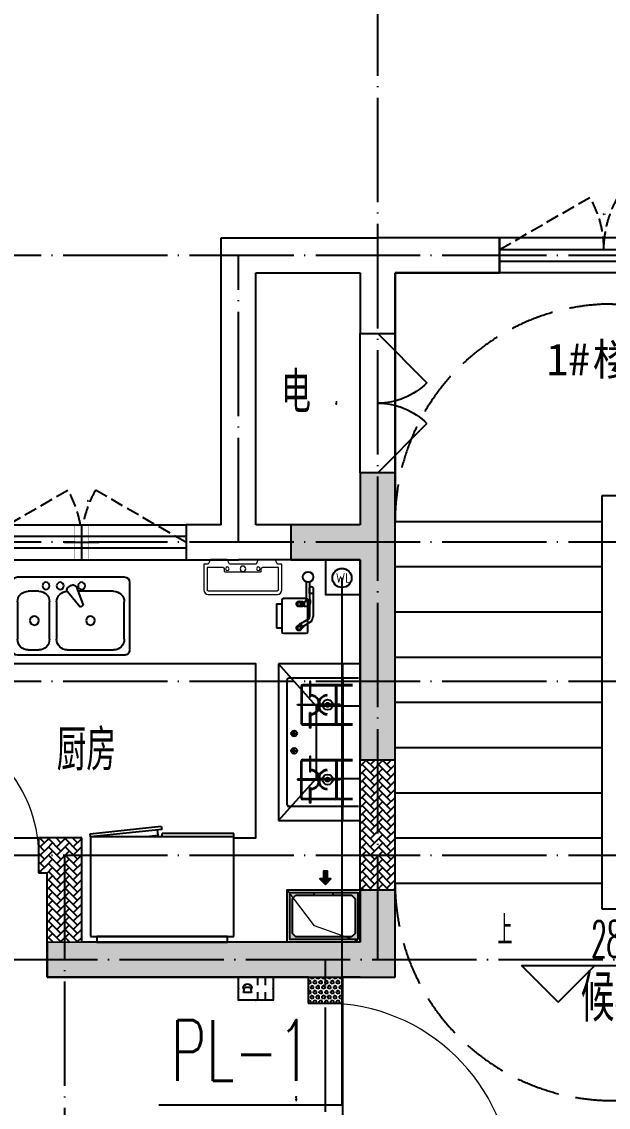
# Model space of a CAD drawing. Extents: x 27938 to 1507990, y 110129 to 923079.
# Drawn here: x 836971 to 840342, y 371475 to 377717 of the extents above; entities that cross this region are included whole.
import ezdxf
from ezdxf.enums import TextEntityAlignment as Align

# ---------------------------------------------------------------- set-up
doc = ezdxf.new("R2010")
doc.units = 0
doc.header["$LTSCALE"] = 1000
doc.header["$MEASUREMENT"] = 0
doc.linetypes.add('DASH', pattern=[0.35, 0.25, -0.1])
doc.linetypes.add('DOTE', pattern=[2.4200000000000004, 2, -0.2, 0.02, -0.2])
for name, color, linetype in [('AH-FURNITURE', 1, 'Continuous'), ('COLUMN', 9, 'Continuous'), ('DIM_ELEV', 3, 'Continuous'), ('DIM_SYMB', 3, 'Continuous'), ('DIM_餐饮排水', 31, 'Continuous'), ('DOTE', 1, 'Continuous'), ('EQUIP-安防', 3, 'Continuous'), ('IP-bath&kitchen-JOHNSON', 4, 'Continuous'), ('LVTRY', 6, 'Continuous'), ('PUB_HATCH', 8, 'Continuous'), ('PUB_TEXT', 4, 'Continuous'), ('STAIR', 2, 'Continuous'), ('VPIPE-中水', 122, 'Continuous'), ('VPIPE-餐饮排水', 41, 'P'), ('WALL', 9, 'Continuous'), ('WINDOW', 4, 'Continuous'), ('WINDOW_TEXT', 7, 'Continuous'), ('保温', 6, 'Continuous'), ('建筑-排气道', 9, 'Continuous'), ('机电标识类', 1, 'Continuous')]:
    doc.layers.add(name, color=color, linetype=linetype)
for name, color, linetype, lineweight in [('平面-空调室内机', 176, 'Continuous', 9), ('平面-空调预留孔', 173, 'Continuous', 15), ('空调', 76, 'Continuous', 13), ('立面-洞口示意', 152, 'Continuous', 13)]:
    doc.layers.add(name, color=color, linetype=linetype, lineweight=lineweight)
doc.styles.add('_TCH_DIM', font='SIMPLEX.shx', dxfattribs={"width": 0.7, "bigfont": 'GBCBIG.shx'})
doc.styles.add('_TCH_WINDOW', font='SIMPLEX.shx', dxfattribs={"width": 0.7, "height": 3.5, "bigfont": 'GBCBIG.shx'})
doc.styles.add('_TEL_DIM', font='SIMPLEX', dxfattribs={"width": 0.8, "height": 3.5, "bigfont": 'HZTXT'})
doc.styles.add('_TWT_SERIAL', font='SIMPLEX', dxfattribs={"width": 0.8, "height": 3.5, "bigfont": 'HZTXT'})
doc.styles.add('DIM_FONT', font='SIMPLEX.shx', dxfattribs={"width": 0.56})
doc.styles.get("Standard").update_dxf_attribs({"font": 'gbenor.shx', "bigfont": 'gbcbig.shx'})
doc.styles.add('黑体', font='simhei.ttf')
doc.linetypes.add('P', pattern='A,3,-0.2,["P",Standard,S=0.25,R=0,X=-0.1,Y=-0.115],-0.2', length=3.4)
pattern_1 = [(45, (0, 0), (0, 47.41575231924514), [100.584, -33.528]), (135, (23.70786, 23.70786), (3.05311331771918e-15, 47.41575231924513), [100.584, -33.528])]

# ---------------------------------------------------------------- blocks, each defined once
blk = doc.blocks.new('GDGDGDSDA')
at = {"layer": 'DOTE', "color": 0, "linetype": 'DOTE', "ltscale": 0.3}
for p, q in [((430434.8193116409, 370058.6020862635), (430434.8193116408, 376108.3318260653)), ((471334.8193115436, 374108.3318260653), (417334.819312298, 374108.3318260653)), ((429634.8193116409, 372458.3318262678), (429634.8193116408, 374108.3318260652)), ((471334.8193115436, 372458.3318262678), (417334.819312298, 372458.3318262678)), ((471334.8193115436, 371658.3318203397), (417334.819312298, 371658.3318203398)), ((471334.8193115436, 370658.3318268224), (417334.819312298, 370658.3318268225)), ((428635.0362220362, 370658.3318268224), (428634.7978358797, 359558.331827242)), ((417334.819312298, 370058.602097323), (471334.8193115436, 370058.6020517343)), ((430134.8185689393, 368458.3318260834), (430134.8185686748, 370058.3318260844))]:
    blk.add_line(p, q, dxfattribs=at)
blk = doc.blocks.new('rtyg7uyhg')
at = {"layer": 'LVTRY', "color": 0}
for p, q in [((193590.3031336021, 45458.1133254503), (193590.3030643982, 45069.47696181395)), ((194234.6213208837, 45488.79502889935), (193620.9849572473, 45488.79513816872)), ((194265.3030643982, 45069.47684161765), (194265.3031336021, 45458.113205254)), ((193682.3485790417, 45406.97694542356), (193887.8216881326, 45406.97690883528)), ((193896.3984467548, 45429.87059594441), (193857.5823896687, 45326.26016876537)), ((193875.2965560293, 45316.03289288385), (193945.6178257855, 45401.45376218002)), ((193925.7802168131, 45440.40881343969), (193940.0533153456, 45432.16822680717)), ((194111.8940335871, 45406.97686893496), (194173.2576699507, 45406.97685800815)), ((193620.9848935069, 45130.84059271414), (193620.9849317512, 45345.61331998683)), ((193857.5823896687, 45326.26016876537), (193875.2965560293, 45316.03289288385)), ((194009.6212953876, 45345.61325078298), (194009.6212571432, 45130.84052351015)), ((194050.5303480524, 45130.84051622554), (194050.5303862967, 45345.61324349836)), ((194234.6212953876, 45345.61321071758), (194234.6212571432, 45130.84048344476)), ((193948.2576098526, 45069.47689807355), (193682.3485189436, 45069.47694542356)), ((194173.2576098526, 45069.47685800816), (194111.893973489, 45069.47686893508)), ((193620.9848771165, 45038.79513816872), (194234.621240753, 45038.79502889935))]:
    blk.add_line(p, q, dxfattribs=at)
for centre, radius in [((193866.4394935961, 45437.65873082454), 20.45454545454545), ((193989.1667663234, 45437.6587089707), 20.45454545454545), ((194070.9849481416, 45437.65869440146), 20.45454545454545), ((193815.3030944472, 45238.22692174855), 25.56818181818182), ((194137.4621853563, 45238.2268643822), 25.56818181818182)]:
    blk.add_circle(centre, radius, dxfattribs=at)
for centre, radius, start, end in [((193620.9849517839, 45458.11331998683), 30.68181818181818, 89.99998979807194, 179.9999897972382), ((193915.5529409315, 45422.69466753349), 20.45454545454545, 59.99998980057491, 159.4623117970261), ((194234.6213154203, 45458.11321071746), 30.68181818181818, 359.9999897972382, 89.99998979807194), ((193682.3485681149, 45345.61330905991), 61.36363636363636, 89.99998979807194, 179.9999897972382), ((193929.8260394641, 45414.45408090108), 20.45454545454545, 320.5376677968172, 59.99998980057491), ((193948.2576590239, 45345.6132617099), 61.36363636363636, 359.9999897972382, 89.99998979807194), ((194111.8940226603, 45345.61323257144), 61.36363636363636, 89.99998979807194, 179.9999897972382), ((194173.2576590239, 45345.6132216445), 61.36363636363636, 359.9999897972382, 89.99998979807194), ((193682.3485298705, 45130.84058178721), 61.36363636363636, 179.9999897972382, 269.9999897980719), ((193948.2576207797, 45130.8405344372), 61.36363636363636, 269.9999897980719, 359.9999897972382), ((194111.893984416, 45130.84050529861), 61.36363636363636, 179.9999897972382, 269.9999897980719), ((194173.2576207797, 45130.84049437181), 61.36363636363636, 269.9999897980719, 359.9999897972382), ((193620.9848825799, 45069.47695635049), 30.68181818181818, 179.9999897972382, 269.9999897980719), ((194234.6212462163, 45069.47684708112), 30.68181818181818, 269.9999897980719, 359.9999897972382)]:
    blk.add_arc(centre, radius, start, end, dxfattribs=at)
at = {"layer": 'LVTRY', "color": 0, "style": 'DIM_FONT', "width": 0.8, "flags": 9}
for tag in ['XSIZE', 'YSIZE']:
    blk.add_attdef(tag, (193927.8031388824, 45487.7665121054), '', height=0.5, rotation=89.99998979807198, dxfattribs=at)
blk = doc.blocks.new('A$C60D053AF')
at = {"layer": 'AH-FURNITURE', "color": 0}
for p, q in [((232.5000007597264, -89.99999966996256), (128.2842720070621, -89.99999966996256)), ((232.5000007597264, -109.9999996698461), (128.2842720075278, -109.9999996699626)), ((192.50000075961, -70.99998518347275), (327.5735938884318, -70.99998518347275)), ((192.50000075961, -90.99998518347275), (327.5735938884318, -90.99998518347275)), ((245.0000007597264, -129.4999851834727), (245.0000007597264, -122.4999996698461)), ((265.0000007597264, -129.4999851834727), (265.0000007597264, -122.4999996698461)), ((341.7157295121578, -96.85784955974668), (370.0190303710988, -143.1611504186876)), ((355.8578651358839, -82.71571393602062), (384.1611659948248, -129.0190147949615)), ((255.0000007597264, -280.9999851834727), (255.0000007597264, -250.9999851834727)), ((255.0000007597264, -280.9999851834727), (393.0000007597264, -280.9999851834727)), ((393.0000007597264, -280.9999851834727), (393.0000007597264, -250.9999851834727))]:
    blk.add_line(p, q, dxfattribs=at)
for points in [[(170.00000075961, -67.99998518347275, 1), (170.00000075961, -93.99998518358916), (192.50000075961, -93.99998518347275), (192.50000075961, -67.99998518347275)], [(234.0000007597264, -250.9999851834727), (414.0000007597264, -250.9999851834727, 0.4142135623730951), (424.0000007597264, -240.9999851834727), (424.0000007597264, -110.9999851834727, 0.4142135623730951), (414.0000007597264, -100.9999851834727), (234.0000007597264, -100.9999851834727, 0.4142135623730951), (224.0000007597264, -110.9999851834727), (224.0000007597264, -240.9999851834727, 0.4142135623730951)], [(268.0000007597264, -122.4999996698461), (268.0000007597264, -106.9999996698461, 0.4142135623724265), (248.0000007597264, -86.99999966984615), (232.5000007597264, -86.99999966984615), (232.50000075961, -112.9999996698461), (242.0000007597264, -112.9999996698461), (242.0000007597264, -122.4999996698461)], [(242.0000007597264, -151.9999851834727, 1), (268.0000007597264, -151.9999851834727), (268.0000007597264, -129.4999851834727), (242.0000007597264, -129.4999851834727)], [(383.8076126043452, -161.1923733388539, 1), (402.192388915224, -142.8075970279751), (386.2824863384012, -126.8976944513852), (367.8977100276388, -145.282470762264)]]:
    blk.add_lwpolyline(points, format="xyb", close=True, dxfattribs=at)
for centre, radius in [((100.0000007598428, -99.99999967066105), 30), ((255.0000007597264, -151.9999851834727), 15), ((255.0000007597264, -151.9999851834727), 10), ((393.0000007597264, -151.9999851834727), 15), ((393.0000007597264, -151.9999851834727), 10)]:
    blk.add_circle(centre, radius, dxfattribs=at)
for radius in [40, 20]:
    blk.add_arc((327.5735938884318, -110.9999851834727), radius, 45, 90, dxfattribs=at)
blk = doc.blocks.new('A-Kitchen-7')
at = {"layer": 'LVTRY', "color": 0}
for p, q in [((-518.6581278588565, 779.725278688129), (-7.244008776673581, 834.3051076843403)), ((-3.585880917788018, 810.5855355854728), (-515, 756.005706589378)), ((-29.12075551546877, 766.9560861630598), (-35.20590834700852, 806.4126680237241)), ((-7.244008776673581, 834.3051076843403), (-3.585880917788018, 810.5855355854728)), ((-515, 756.005706589378), (-518.6581278588565, 779.725278688129)), ((515, 756.005706589378), (-515, 756.005706589378)), ((-515, 756.005706589378), (-515, 40)), ((-485.6368437646597, 760.5342107040924), (-484.9384396369278, 756.005706589378)), ((-29.12075551543967, 766.9560861630598), (-112.0975807690556, 756.005706589378)), ((515, 780), (-5.820766091346741e-11, 780)), ((0, 756.005706589378), (-5.820766091346741e-11, 780)), ((515, 756.005706589378), (515, 780)), ((515, 40), (515, 756.005706589378)), ((-515, 40), (515, 40))]:
    blk.add_line(p, q, dxfattribs=at)
blk.add_lwpolyline([(-468.9430810984049, 40), (-468.9430810984049, 0), (468.9430810984049, 0), (468.9430810984632, 40)], close=True, dxfattribs=at)
blk = doc.blocks.new('*U41')
h = blk.add_hatch(color=0)
h.set_gradient(color1=(0, 0, 255), rotation=180, tint=1)
h.paths.add_polyline_path([(3.524958103184869e-15, -2.819966482547906e-15), (-6.350000000000009, -6.349999999999992), (-6.350000000000001, -2.159000000000014), (-15, -2.158999999999999), (-14.99999999999999, 2.159000000000044), (-6.349999999999993, 2.159000000000029), (-6.349999999999985, 6.350000000000009)])
at = {"color": 0, "linetype": 'Continuous'}
blk.add_lwpolyline([(3.524958103184869e-15, -2.819966482547906e-15), (-6.350000000000009, -6.349999999999992), (-6.350000000000001, -2.159000000000014), (-15, -2.158999999999999), (-14.99999999999999, 2.159000000000044), (-6.349999999999993, 2.159000000000029), (-6.349999999999985, 6.350000000000009)], close=True, dxfattribs=at)
blk = doc.blocks.new('sgrsefv')
at = {"layer": 'PUB_HATCH'}
blk.add_hatch(color=0, dxfattribs=at).paths.add_polyline_path([(1112933.294422049, 840916.328306399), (1112933.294422049, 840646.328306399), (1113073.294422049, 840646.328306399), (1113073.294422049, 840661.328306399), (1112968.294422049, 840661.328306399), (1112948.294422049, 840681.328306399), (1112948.294422049, 840881.328306399), (1112968.294422049, 840901.328306399), (1113288.294422049, 840901.328306399), (1113308.294422049, 840881.328306399), (1113308.294422049, 840681.328306399), (1113288.294422049, 840661.328306399), (1113183.294422049, 840661.328306399), (1113183.294422049, 840646.328306399), (1113323.294422049, 840646.328306399), (1113323.294422049, 840916.328306399)])
at = {"layer": 'LVTRY', "color": 0}
for p, q in [((1113073.294422049, 840661.328306399), (1113073.294422049, 840646.328306399)), ((1113183.294422049, 840661.328306399), (1113183.294422049, 840646.328306399))]:
    blk.add_line(p, q, dxfattribs=at)
for points in [[(1112918.294422049, 840931.328306399), (1113338.294422049, 840931.328306399), (1113338.294422049, 840631.328306399), (1112918.294422049, 840631.328306399)], [(1112933.294422049, 840916.328306399), (1113323.294422049, 840916.328306399), (1113323.294422049, 840646.328306399), (1112933.294422049, 840646.328306399)], [(1113288.294422049, 840661.328306399), (1112968.294422049, 840661.328306399), (1112948.294422049, 840681.328306399), (1112948.294422049, 840881.328306399), (1112968.294422049, 840901.328306399), (1113288.294422049, 840901.328306399), (1113308.294422049, 840881.328306399), (1113308.294422049, 840681.328306399), (1113288.294422049, 840661.328306399)]]:
    blk.add_lwpolyline(points, close=True, dxfattribs=at)
at = {"layer": '立面-洞口示意', "color": 0}
blk.add_lwpolyline([(1112918.294422049, 840931.328306399), (1113181.846359163, 840837.3789231421), (1113338.294422049, 840631.328306399)], dxfattribs=at)
at = {"layer": '建筑-排气道', "color": 8, "xscale": -5, "yscale": 5, "zscale": 5, "rotation": 270}
blk.add_blockref('*U41', (1113118.391369574, 840599.0160356248), dxfattribs=at)
blk = doc.blocks.new('FRSDFDGDGDRGDR')
at = {"layer": '平面-空调预留孔', "color": 0}
for p, q in [((699612.3179923807, 775043.9561356568), (699612.3179923807, 775441.1561356868)), ((699618.9179923869, 775447.756135683), (699746.3179923192, 775447.756135683)), ((699746.3179923192, 775447.756135683), (699746.3179923192, 775355.3561357355)), ((699719.9179922946, 775342.156135743), (699719.9179922946, 775142.9561356006)), ((699726.5179923008, 775348.7561357393), (699739.7179923131, 775348.7561357393)), ((699726.5179923008, 775136.3561356043), (699739.7179923131, 775136.3561356043)), ((699746.3179923192, 775129.7561356081), (699746.3179923192, 775037.3561356605)), ((699746.3179923192, 775037.3561356605), (699618.9179923869, 775037.3561356605))]:
    blk.add_line(p, q, dxfattribs=at)
blk.add_lwpolyline([(699766.1179923377, 775166.7161355871), (699792.5179923623, 775153.5161355946), (699792.5179923623, 775057.1561356493), (699766.1179923377, 775043.9561356568), (699766.1179923377, 775017.5561356718), (699618.9179923869, 775017.5561356718, -0.4142135623730951), (699592.5179923623, 775043.9561356568), (699592.5179923623, 775441.1561356868, -0.4142135623730951), (699618.9179923869, 775467.5561356718), (699766.1179923377, 775467.5561356718), (699766.1179923377, 775441.1561356868), (699792.5179923623, 775427.9561356943), (699792.5179923623, 775331.596135749), (699766.1179923377, 775318.3961357565)], format="xyb", close=True, dxfattribs=at)
for centre, radius in [((699739.7179923131, 775331.596135749), 10.55999999400228), ((699739.7179923131, 775243.1561357992), 15.83999999100342), ((699739.7179923131, 775153.5161355946), 10.55999999400228)]:
    blk.add_circle(centre, radius, dxfattribs=at)
for centre, radius, start, end in [((699618.917992382, 775441.1561356819), 6.600000001199078, 89.99999995997936, 179.9999999533093), ((699726.5179922959, 775342.1561357381), 6.600000001199078, 89.99999995997936, 179.9999999533093), ((699739.717992318, 775355.3561357405), 6.600000001206354, 269.9999999599793, 359.9999999533093), ((699726.5179922959, 775142.9561356056), 6.600000001199078, 180.0000000400206, 270.0000000533608), ((699739.717992318, 775129.7561356032), 6.600000001206354, 4.002063966804346e-08, 90.00000005336085), ((699618.917992382, 775043.9561356618), 6.600000001199078, 180.0000000400206, 270.0000000533608)]:
    blk.add_arc(centre, radius, start, end, dxfattribs=at)
blk = doc.blocks.new('GDGDRGDRGRD')
at = {"layer": 'LVTRY', "color": 0}
for p, q in [((430080.5498987493, 371515.3769317719), (429864.6097976839, 371758.3326651105)), ((430334.8192843065, 371758.3326651105), (429864.6097976839, 371758.3326651105)), ((429864.6097976839, 371758.3326651105), (429864.6097976839, 370858.3326651105)), ((430234.8192843063, 370858.3326651105), (430234.8192843063, 371758.3326651105)), ((429914.8192843065, 370948.3326651105), (429914.8192843065, 371668.3326651105)), ((429924.8192843065, 371678.3326651105), (430324.8192843065, 371678.3326651106)), ((430045.069284306, 371658.3326651107), (430045.069284306, 371568.3326651106)), ((430049.569284306, 371658.3326651107), (430045.069284306, 371658.3326651107)), ((430049.569284306, 371568.3326651106), (430049.569284306, 371658.3326651107)), ((430234.8192843063, 371668.3326651106), (430234.819284306, 370948.3326651105)), ((429994.8192843065, 371628.3326651106), (429994.8192843065, 371418.3326651106)), ((429999.8192843065, 371628.3326651106), (429999.8192843065, 371418.3326651106)), ((430289.8192843065, 371638.3326651107), (430004.8192843065, 371638.3326651106)), ((430289.8192843065, 371633.3326651107), (430004.8192843065, 371633.3326651106)), ((430194.8192843063, 371418.3326651106), (430194.8192843063, 371628.3326651107)), ((430199.8192843063, 371418.3326651106), (430199.8192843063, 371628.3326651107)), ((430045.069284306, 371568.3326651106), (430049.569284306, 371568.3326651106)), ((429974.8192843067, 371525.5826651108), (430102.3192843067, 371525.5826651108)), ((429974.8192843067, 371521.0826651108), (429974.8192843067, 371525.5826651108)), ((430102.3192843067, 371521.0826651108), (429974.8192843067, 371521.0826651108)), ((430045.069284306, 371388.3326651105), (430045.069284306, 371478.3326651106)), ((430045.069284306, 371478.3326651106), (430049.569284306, 371478.3326651106)), ((430049.569284306, 371478.3326651106), (430049.569284306, 371388.3326651105)), ((430334.8192843065, 371515.3769317719), (430080.5498987493, 371515.3769317719)), ((430080.5498987493, 371515.3769317719), (430080.5498987493, 371100.2783888946)), ((430219.819284306, 371525.5826651108), (430092.319284306, 371525.5826651108)), ((430092.319284306, 371525.5826651108), (430092.319284306, 371521.0826651108)), ((430092.319284306, 371521.0826651108), (430219.819284306, 371521.0826651108)), ((430102.3192843067, 371525.5826651108), (430102.3192843067, 371521.0826651108)), ((430219.819284306, 371521.0826651108), (430219.819284306, 371525.5826651108)), ((430234.8192843063, 371100.2783888946), (430234.8192843063, 371515.3769317719)), ((430004.8192843065, 371413.3326651106), (430289.8192843065, 371413.3326651106)), ((430004.8192843065, 371408.3326651106), (430289.8192843065, 371408.3326651106)), ((429935.4224806934, 371358.3326651105), (429974.2160879209, 371358.3326651105)), ((429954.8192843065, 371338.9358614974), (429954.8192843065, 371377.7294687249)), ((430049.569284306, 371388.3326651105), (430045.069284306, 371388.3326651105)), ((429954.8192843065, 371238.9358614974), (429954.8192843065, 371277.7294687249)), ((429935.4224806934, 371258.3326651105), (429974.2160879209, 371258.3326651105)), ((430045.069284306, 371228.3326651105), (430045.069284306, 371138.3326651105)), ((430049.569284306, 371228.3326651105), (430045.069284306, 371228.3326651105)), ((430049.569284306, 371138.3326651105), (430049.569284306, 371228.3326651105)), ((429994.8192843065, 370988.3326651105), (429994.8192843065, 371198.3326651105)), ((429999.8192843065, 370988.3326651105), (429999.8192843065, 371198.3326651105)), ((430004.8192843065, 371208.3326651105), (430289.8192843065, 371208.3326651105)), ((430004.8192843065, 371203.3326651105), (430289.8192843065, 371203.3326651105)), ((430194.8192843063, 371198.3326651105), (430194.8192843063, 370988.3326651104)), ((430199.8192843063, 371198.3326651105), (430199.8192843063, 370988.3326651104)), ((429864.6097976839, 370858.3326651105), (430080.5498987493, 371100.2783888946)), ((430102.3192843067, 371095.5826651102), (429974.8192843067, 371095.5826651102)), ((429974.8192843067, 371095.5826651102), (429974.8192843067, 371091.0826651102)), ((429974.8192843067, 371091.0826651102), (430102.3192843067, 371091.0826651102)), ((430045.069284306, 371138.3326651105), (430049.569284306, 371138.3326651105)), ((430080.5498987493, 371100.2783888946), (430334.8192843065, 371100.2783888946)), ((430092.319284306, 371091.0826651102), (430092.319284306, 371095.5826651102)), ((430092.319284306, 371095.5826651102), (430219.819284306, 371095.5826651102)), ((430219.819284306, 371091.0826651102), (430092.319284306, 371091.0826651102)), ((430102.3192843067, 371091.0826651102), (430102.3192843067, 371095.5826651102)), ((430219.819284306, 371095.5826651102), (430219.819284306, 371091.0826651102)), ((430045.069284306, 370958.3326651105), (430045.069284306, 371048.3326651105)), ((430045.069284306, 371048.3326651105), (430049.569284306, 371048.3326651105)), ((430049.569284306, 371048.3326651105), (430049.569284306, 370958.3326651105)), ((430289.8192843065, 370983.3326651104), (430004.8192843065, 370983.3326651105)), ((430289.8192843065, 370978.3326651104), (430004.8192843065, 370978.3326651105)), ((430324.8192843063, 370938.3326651105), (429924.8192843065, 370938.3326651105)), ((430049.569284306, 370958.3326651105), (430045.069284306, 370958.3326651105)), ((429864.6097976839, 370858.3326651105), (430334.8192843065, 370858.3326651105))]:
    blk.add_line(p, q, dxfattribs=at)
blk.add_lwpolyline([(429608.8200653884, 370758.3318186465), (429734.819284306, 370758.3318186465), (429734.8192843065, 371758.3324083135), (427634.8193110233, 371758.3326651104)], dxfattribs=at)
for centre, radius in [((430147.3192843065, 371523.3326651106), 29.7), ((430147.3192843065, 371523.3326651106), 11.7), ((429954.8192843065, 371358.3326651105), 16.99680361435897), ((429954.8192843065, 371258.3326651105), 16.99680361435897), ((430147.3192843065, 371093.3326651105), 29.7), ((430147.3192843065, 371093.3326651105), 11.7)]:
    blk.add_circle(centre, radius, dxfattribs=at)
for centre, radius, start, end in [((429924.8192843065, 371668.3326651105), 10, 90, 180), ((430224.8192843063, 371668.3326651106), 10, 0, 90), ((430004.8192843065, 371628.3326651106), 10, 90, 180), ((430004.8192843065, 371628.3326651106), 5, 90, 180), ((430189.8192843063, 371628.3326651107), 10, 0, 90), ((430189.8192843063, 371628.3326651107), 5, 0, 90), ((430047.3192843063, 371523.3326651106), 56.7, 2.274239184178576, 87.72576081585424), ((430047.3192843063, 371523.3326651106), 52.2, 2.470411041650347, 87.52958895835897), ((430147.3192843065, 371523.3326651106), 56.7, 92.27423918414576, 177.7257608158206), ((430147.3192843065, 371523.3326651106), 52.2, 92.47041104164106, 177.5295889583496), ((430047.3192843063, 371523.3326651106), 56.7, 272.2742391841458, 357.7257608158206), ((430047.3192843063, 371523.3326651106), 52.2, 272.4704110416411, 357.5295889583505), ((430147.3192843065, 371523.3326651106), 56.7, 182.2742391841786, 267.7257608158542), ((430147.3192843065, 371523.3326651106), 52.2, 182.4704110416495, 267.5295889583589), ((430004.8192843065, 371418.3326651106), 10, 180, 270), ((430004.8192843065, 371418.3326651106), 5, 180, 270), ((430189.8192843063, 371418.3326651106), 5, 270, 0), ((430189.8192843063, 371418.3326651106), 10, 270, 0), ((430004.8192843065, 371198.3326651105), 10, 90, 180), ((430004.8192843065, 371198.3326651105), 5, 90, 180), ((430189.8192843063, 371198.3326651105), 10, 0, 90), ((430189.8192843063, 371198.3326651105), 5, 0, 90), ((430047.3192843063, 371093.3326651105), 56.7, 2.274239184178576, 87.72576081585424), ((430047.3192843063, 371093.3326651105), 52.2, 2.470411041650347, 87.52958895835897), ((430047.3192843063, 371093.3326651105), 56.7, 272.2742391841458, 357.7257608158206), ((430047.3192843063, 371093.3326651105), 52.2, 272.4704110416411, 357.5295889583505), ((430147.3192843065, 371093.3326651105), 56.7, 92.27423918414576, 177.7257608158206), ((430147.3192843065, 371093.3326651105), 56.7, 182.2742391841786, 267.7257608158542), ((430147.3192843065, 371093.3326651105), 52.2, 92.47041104164106, 177.5295889583496), ((430147.3192843065, 371093.3326651105), 52.2, 182.4704110416495, 267.5295889583589), ((430004.8192843065, 370988.3326651105), 10, 180, 270), ((430004.8192843065, 370988.3326651105), 5, 180, 270), ((430189.8192843063, 370988.3326651104), 5, 270, 0), ((430189.8192843063, 370988.3326651104), 10, 270, 0), ((429924.8192843065, 370948.3326651105), 10, 180, 270), ((430224.819284306, 370948.3326651105), 10, 270, 0)]:
    blk.add_arc(centre, radius, start, end, dxfattribs=at)
at = {"color": 8, "xscale": -1, "rotation": 270}
blk.add_blockref('FRSDFDGDGDRGDR', (-345582.7355588751, -327434.1861710575), dxfattribs=at)
at = {"color": 8}
for name, p, rotation in [('A$C60D053AF', (430134.8190180612, 372358.3312170932), 270), ('sgrsefv', (1543253.11384424, 1211089.928272285), 180)]:
    blk.add_blockref(name, p, dxfattribs=dict(at, rotation=rotation))
at = {"color": 8, "xscale": -1}
blk.add_blockref('rtyg7uyhg', (622599.6224451121, 326769.5373516738), dxfattribs=at)
at = {"layer": 'LVTRY', "color": 8, "extrusion": (0, 0, -1), "xscale": -0.7999999999883585, "yscale": 0.7999999999883585, "zscale": -0.7999999999883585}
blk.add_blockref('A-Kitchen-7', (-429196.8200653944, 370158.6015610829), dxfattribs=at)
blk = doc.blocks.new('GFDGFSDFGD')
at = {"layer": 'PUB_HATCH'}
for points in [[(431616.5784086126, 374623.7242225614), (431616.5784086351, 373473.7248242751), (431816.5784082889, 373473.7248242749), (431816.5784085724, 375123.7248243011), (431616.5784088663, 375123.7248243011), (431616.5784092962, 374823.7242225614), (431216.5784092962, 374823.7242225614), (431216.5784092962, 374623.7242225614)], [(429816.3632568927, 372423.1719372816), (429816.5792986467, 372223.9949703271), (431816.5755195939, 372223.9953519432), (431816.5779332471, 372723.9945991393), (431616.5783280693, 372723.9945463392), (431616.57856569, 372423.9929713549), (430016.5799077351, 372423.9946691427)]]:
    blk.add_hatch(color=0, dxfattribs=at).paths.add_polyline_path(points)
at = {"layer": 'COLUMN', "color": 0}
for p, q in [((431816.5784085724, 375123.7248243011), (431616.5784088663, 375123.7248243011)), ((431616.5784088663, 375123.7248243011), (431616.5784092962, 374823.7242225614)), ((431816.5784082889, 373473.7248242749), (431816.5784085724, 375123.7248243011)), ((431616.5784092962, 374823.7242225614), (431216.5784092962, 374823.7242225614)), ((431216.5784092962, 374823.7242225614), (431216.5784092962, 374623.7242225614)), ((431216.5784092962, 374623.7242225614), (431616.5784086126, 374623.7242225614)), ((431616.5784086126, 374623.7242225614), (431616.5784086351, 373473.7248242751)), ((431616.5784086351, 373473.7248242751), (431816.5784082889, 373473.7248242749)), ((431816.5779332471, 372723.9945991393), (431616.5783280693, 372723.9945463392)), ((431616.5783280693, 372723.9945463392), (431616.57856569, 372423.9929713549)), ((431816.5755195939, 372223.9953519432), (431816.5779332471, 372723.9945991393)), ((430016.5799077351, 372423.9946691427), (429816.3632568927, 372423.1719372816)), ((429816.3632568927, 372423.1719372816), (429816.5792986467, 372223.9949703271)), ((431616.57856569, 372423.9929713549), (430016.5799077351, 372423.9946691427)), ((429816.5792986467, 372223.9949703271), (431816.5755195939, 372223.9953519432))]:
    blk.add_line(p, q, dxfattribs=at)
blk = doc.blocks.new('GDFGDGRD')
at = {"layer": '保温', "linetype": 'ByBlock', "ltscale": 10}
h = blk.add_hatch(dxfattribs=at)
h.set_pattern_fill('AR-HBONE', color=251, scale=55)
h.set_pattern_definition(pattern_1)
h.paths.add_polyline_path([(431616.5779368667, 372723.9109038315), (431816.5779205575, 372723.9109038315), (431816.6776084994, 373473.7241241197), (431616.6776248086, 373473.7243207647)])
h = blk.add_hatch(dxfattribs=at)
h.set_pattern_fill('AR-HBONE', color=251, scale=55)
h.set_pattern_definition(pattern_1)
h.paths.add_polyline_path([(429816.578757056, 372823.7247212792), (429816.5794004638, 373023.7247251451), (429766.5794004729, 373023.7249310241), (429766.578757065, 372823.7249271582)])
h = blk.add_hatch(dxfattribs=at)
h.set_pattern_fill('AR-HBONE', color=251, scale=55)
h.set_pattern_definition(pattern_1)
h.paths.add_polyline_path([(430017.8124563344, 372423.588710197), (430016.5797776413, 373023.7247210948), (429816.5797776084, 373023.7249269856), (429817.8124563015, 372423.5889160878)])
at = {"layer": '保温', "linetype": 'Continuous', "ltscale": 10}
h = blk.add_hatch(dxfattribs=at)
h.set_pattern_fill('HEX', color=251, scale=10, angle=90, style=0)
h.set_pattern_definition([(90, (0, 0), (-16.49778, 1.010197673501861e-15), [9.525, -19.05]), (210, (0, 0), (8.248889999999996, -14.28749658604684), [9.525, -19.05]), (150, (5.83238038093927e-16, 9.525), (-8.248890000000003, -14.28749658604684), [9.525, -19.05])])
h.paths.add_polyline_path([(431316.5779580405, 372073.7248388497), (431516.5779417312, 372073.7248388497), (431516.6768560584, 372223.7247332454), (431316.6768723676, 372223.7249298903)])
blk = doc.blocks.new('dongkong')
blk.add_wipeout([(-603756.0415179721, 210770.96306340612), (-603756.0415180603, 210570.80961624245), (-603836.0415181214, 210570.80961593534), (-603836.0415181519, 210770.96306307407)])
at = {"layer": '机电标识类', "color": 250, "linetype": 'DASH', "ltscale": 400}
for p, q in [((-603796.0415180789, 210770.9630630909), (-603796.0415180789, 210570.8096162414)), ((-603896.0415180789, 210670.6929921169), (-603696.0415180789, 210670.6929921169))]:
    blk.add_line(p, q, dxfattribs=at)
at = {"layer": '空调', "color": 6, "linetype": 'DASH', "const_width": 2}
blk.add_lwpolyline([(-603756.0415180789, 210770.9630630909), (-603756.0415180789, 210570.8096162414), (-603836.0415180789, 210570.8096162414), (-603836.0415180789, 210770.9630630909)], close=True, dxfattribs=at)
blk = doc.blocks.new('$equip$00002628')
at = {"linetype": 'Continuous'}
for p, q in [((-0.624999999998181, 0.4150000000045111), (0.625000000001819, 0.4150000000045111)), ((-0.624999999998181, -0.4150000000045111), (-0.624999999998181, 0.4150000000045111)), ((0.07074779736467462, 0.1292446097322681), (0.07074779736467462, 0.4150000000045111)), ((0.3500291924156045, 0.1292446097322681), (0.3500291924156045, 0.4150000000045111)), ((0.625000000001819, 0.4150000000045111), (0.625000000001819, -0.4150000000045111)), ((-0.4717313354612998, 0.009603462141967611), (-0.4090194958534994, 0.009603462141967611)), ((-0.4457289298279647, -0.1375965378647379), (-0.3945289298262651, 0.05760346212991863)), ((-0.3945289298262651, 0.05760346212991863), (-0.3945289298262651, 0.05760346212991863)), ((-0.3945289298262651, 0.05760346212991863), (-0.2057289298081741, 0.05760346212991863)), ((-0.2057289298081741, 0.05760346212991863), (-0.1545289298064745, -0.1375965378647379)), ((-0.1912383637663879, 0.009603462141967611), (-0.1285265242022433, 0.009603462141967611)), ((-0.1545289298064745, -0.1375965378647379), (-0.4457289298279647, -0.1375965378647379)), ((0.07074779736467462, -0.4150000000045111), (0.07074779736467462, -0.1292446097468201)), ((0.3500291924156045, -0.4150000000045111), (0.3500291924156045, -0.1292446097468201)), ((0.625000000001819, -0.4150000000045111), (-0.624999999998181, -0.4150000000045111))]:
    blk.add_line(p, q, dxfattribs=at)
at = {"const_width": 0.05}
blk.add_lwpolyline([(-0.624999999998181, 0.4150000000045111), (0.625000000001819, 0.4150000000045111), (0.625000000001819, -0.4150000000045111), (-0.624999999998181, -0.4150000000045111), (-0.624999999998181, 0.4150000000045111), (0.625000000001819, 0.4150000000045111)], dxfattribs=at)
at = {"linetype": 'Continuous'}
blk.add_arc((-0.3001289298244956, -0.01143547351603047), 0.1728873113639825, 6.989740462788838, 173.0102595372112, dxfattribs=at)
for p in [(1.818989403545856e-12, 0.4150000000045111), (-0.624999999998181, 0), (0.625000000001819, -3.637978807091713e-12), (1.818989403545856e-12, -0.4150000000045111)]:
    blk.add_point(p)
at = {"color": 7, "style": '_TEL_DIM', "flags": 1}
blk.add_attdef('A', text='', height=2.5e-05, dxfattribs=at).set_placement((1.818989403545856e-12, 0), align=Align.MIDDLE_CENTER)
blk = doc.blocks.new('GHFHFHTFHCSDCS')
at = {"layer": 'EQUIP-安防', "xscale": 160, "yscale": 160, "zscale": 160}
blk.add_blockref('$equip$00002628', (431016.5794559291, 372157.3248316564), dxfattribs=at)
blk = doc.blocks.new('$DorLib2D$00000001')
at = {"color": 0}
for p, q in [((0.45, 0.9750000000000001), (0.5000000000000002, 0.9750000000000001)), ((0.45, 0), (0.45, 0.9750000000000001)), ((0.5, 0), (0.5, 0.9750000000000001)), ((0.5, 0), (0.45, 0))]:
    blk.add_line(p, q, dxfattribs=at)
at = {"color": 0, "lineweight": 13}
blk.add_arc((0.475, 0), 0.975, 91.4692835813538, 180, dxfattribs=at)
blk = doc.blocks.new('$WINLIB2D$00000001')
at = {"color": 0}
for points in [[(-0.4999999999999964, 0.5000000000000142), (-0.4999999999999964, -0.4999999999999858)], [(-0.4999999999999964, 0.5000000000000142), (0.5000000000000036, 0.5000000000000142)], [(0.5000000000000036, -0.4999999999999858), (0.5000000000000036, 0.5000000000000142)], [(0.5000000000000036, 0.1666666666666714), (-0.4999999999999964, 0.1666666666666714)], [(0.5000000000000036, -0.1666666666666572), (-0.4999999999999964, -0.1666666666666572)], [(-0.4999999999999964, -0.4999999999999858), (0.5000000000000036, -0.4999999999999858)]]:
    blk.add_lwpolyline(points, dxfattribs=at)
blk = doc.blocks.new('$DorLib2D$00000116')
at = {"color": 0}
for p, q in [((-0.4999999999999929, 7.105427357601002e-15), (-0.146446609406766, 0.353553390593234)), ((0.5000000000000071, 7.105427357601002e-15), (0.1464466094067731, 0.353553390593234))]:
    blk.add_line(p, q, dxfattribs=at)
for centre, radius, start, end in [((-0.4999999999984652, 4.831690603168681e-13), 0.4999999999984674, 0, 45), ((0.4999999999977511, 9.059419880941277e-13), 0.4999999999976598, 135, 180)]:
    blk.add_arc(centre, radius, start, end, dxfattribs=at)

msp = doc.modelspace()

# ---------------------------------------------------------------- linework, layer by layer
at = {"layer": 'DIM_ELEV', "color": 8}
for p, q in [((840053.6984581512, 372079.820869793), (839843.6984581512, 372289.820869793)), ((839843.6984581512, 372289.820869793), (840774.5871196673, 372289.820869793)), ((840053.6984581512, 372079.820869793), (840263.6984581512, 372289.820869793))]:
    msp.add_line(p, q, dxfattribs=at)
at = {"layer": 'DIM_SYMB', "color": 8}
msp.add_lwpolyline([(839741.5787050739, 372633.7248314054, 0, 0, 0), (839741.5787050739, 375558.7248314054, 0, 0, 0), (841091.5787050739, 375558.7248314054, 0, 0, 0), (841091.5787050739, 374323.7248314054, 0, 40.00000000000001, 0), (841091.5787050739, 374473.7248314054, 0, 0, 0)], format="xyseb", dxfattribs=at)
at = {"layer": 'DIM_餐饮排水'}
for p, q in [((838811.3850895197, 374518.7254283144), (838811.3850895197, 371486.5872617264)), ((838811.3850895197, 371486.5872617264), (837758.742, 371486.5872617264))]:
    msp.add_line(p, q, dxfattribs=at)
at = {"layer": 'IP-bath&kitchen-JOHNSON', "color": 8}
msp.add_lwpolyline([(838716.5784167558, 374623.7254265989), (838716.5784167617, 374423.7254265225), (838916.5784167701, 374423.7254265225)], dxfattribs=at)
at = {"layer": 'STAIR', "color": 8}
for p, q in [((841716.5787050739, 376273.7248314054), (839116.5787050739, 376273.7248314054)), ((839116.5787050739, 376273.7248314054), (839116.5787050739, 374843.7248314054)), ((840306.5787050708, 372613.7248313904), (840306.5787050708, 374993.7248313904)), ((840306.5787050708, 374993.7248313904), (840526.5787050708, 374993.7248313904)), ((839116.5787050739, 372763.7248314054), (839116.5787050739, 374843.7248314054)), ((839116.5787050739, 374843.7248314054), (840306.5787050904, 374843.7248313965)), ((839116.5787050739, 374843.7248314054), (840306.5787050904, 374843.7248314021)), ((839116.5787050739, 374583.7248314054), (840306.5787050904, 374583.7248313965)), ((839116.5787050739, 374323.7248314054), (840306.5787050904, 374323.7248313965)), ((839116.5787050739, 374063.7248314054), (840306.5787050904, 374063.7248313965)), ((839116.5787050739, 373803.7248314054), (840306.5787050904, 373803.7248313965)), ((839116.5787050739, 373543.7248314054), (840306.5787050904, 373543.7248313965)), ((839116.5787050739, 373283.7248314054), (840306.5787050904, 373283.7248313965)), ((839116.5787050739, 373023.7248314054), (840306.5787050904, 373023.7248313965)), ((839116.5787050739, 372763.7248314054), (840306.5787050904, 372763.7248313965)), ((840526.5787050708, 372613.7248313904), (840306.5787050708, 372613.7248313904))]:
    msp.add_line(p, q, dxfattribs=at)
at = {"layer": 'STAIR', "color": 8, "linetype": 'DASH'}
for points in [[(839116.578705055, 374843.7248313978, -0.4142135623699036), (840366.578705055, 376093.7248313842), (840466.578705067, 376093.7248313842, -0.4142135623699035), (841716.578705067, 374843.7248313978)], [(839116.5787070809, 372763.7303065225, 0.4142135623699036), (840366.5787070809, 371513.7303065361), (840466.5787070929, 371513.7303065361, 0.4142135623699035), (841716.5787070929, 372763.7303065225)]]:
    msp.add_lwpolyline(points, format="xyb", dxfattribs=at)
at = {"layer": 'VPIPE-中水', "color": 8, "linetype": 'Continuous'}
msp.add_circle((838811.3850895197, 374518.7254283144), 55, dxfattribs=at)
at = {"layer": 'VPIPE-餐饮排水'}
msp.add_circle((838811.3850895197, 374518.7254283144), 55, dxfattribs=at)
at = {"layer": 'WALL', "color": 8}
for p, q in [((838116.5797171559, 376473.7248315411), (839016.5787028136, 376473.7248315334)), ((838116.5797185807, 374823.7248315902), (838116.5797171559, 376473.7248315411)), ((839716.5787051391, 376473.7248315433), (839016.5787028136, 376473.7248315334)), ((839716.5787051392, 376273.7248315412), (839716.5787051391, 376473.7248315433)), ((838316.579717313, 376273.7248315362), (838916.5787027929, 376273.7248315362)), ((838316.5797185652, 374823.7248315787), (838316.579717313, 376273.7248315362)), ((838916.5787027929, 376273.7248315362), (838916.5787027163, 375923.7257411557)), ((839116.5787028004, 376273.7248315305), (839716.5787051392, 376273.7248315412)), ((839116.5787027588, 375923.7257411216), (839116.5787028004, 376273.7248315305)), ((838916.5787027163, 375923.7257411557), (839116.5787027588, 375923.7257411216)), ((839116.5787026206, 375123.7257411217), (838916.5787025803, 375123.7257411557)), ((838916.5787025803, 375123.7257411557), (838916.5787025462, 374823.7248316796)), ((839116.5787025329, 374723.7248317191), (839116.5787026206, 375123.7257411217)), ((838116.5797185807, 374823.7248315902), (837916.5797186709, 374823.7248315954)), ((837916.5797186709, 374823.7248315954), (837916.5797186581, 374623.7248315976)), ((838916.5787025462, 374823.7248316796), (838316.5797185652, 374823.7248315787)), ((839116.5787021247, 372323.7248754998), (839116.5787025329, 374723.7248317191)), ((837916.5797186581, 374623.7248315976), (838216.5797186561, 374623.7248316015)), ((838916.578702512, 374623.7248317734), (838216.5797186793, 374623.7248316015)), ((838916.5787021378, 372423.7248608253), (838916.578702512, 374623.7248317734)), ((837316.5794558538, 373023.72482416), (837066.5790787332, 373023.7248242027)), ((837066.5790787332, 373023.7248242027), (837066.5790787353, 372823.7248241774)), ((837316.5794558909, 372423.7248316394), (837316.5794558538, 373023.72482416)), ((837066.5790787353, 372823.7248241774), (837116.5794559073, 372823.724824155)), ((837116.5794559447, 372223.7248316878), (837116.5794559073, 372823.724824155)), ((838716.5779498537, 372423.7248315525), (837316.5794558909, 372423.7248316394)), ((838916.5787021378, 372423.7248608253), (838716.577935192, 372423.7248315525)), ((839116.5787021077, 372223.7248315982), (839116.5787021247, 372323.7248754998)), ((838616.5779498775, 372223.7248315832), (837116.5794559447, 372223.7248316878)), ((838616.5779498775, 372223.7248315832), (838616.5779499025, 372073.7248387963)), ((838916.5787019857, 372223.7248608835), (838816.5779498363, 372223.7248462288)), ((838816.5779498896, 372073.7248388294), (838816.5779498363, 372223.7248462288)), ((838916.5787021077, 372223.7248316322), (838916.5787019857, 372223.7248608835)), ((838916.5787021077, 372223.7248316322), (839116.5787021077, 372223.7248315982)), ((838616.5779499025, 372073.7248387963), (838816.5779498896, 372073.7248388294))]:
    msp.add_line(p, q, dxfattribs=at)
at = {"layer": 'WINDOW', "color": 8}
for p, q in [((838916.578702601, 375123.7257411442), (838916.578702737, 375923.7257411442)), ((839116.578702601, 375123.7257411102), (839116.578702737, 375923.7257411102)), ((836266.5790787435, 373023.7248241412), (837066.5790787435, 373023.7248241497)), ((838816.5779500704, 370973.7248388656), (838816.5779498885, 372073.7248388656))]:
    msp.add_line(p, q, dxfattribs=at)
at = {"layer": 'WINDOW', "color": 8, "linetype": 'DASH', "ltscale": 0.3}
for points in [[(839716.5787050781, 376407.0581648668), (840236.1941367785, 376707.0583590325, -0.1316523369510079), (840316.5787050285, 376407.0586872202)], [(840914.7254801452, 376407.0581648668), (840395.1100484448, 376707.0583590325, 0.1316523369510079), (840314.7254801948, 376407.0586872202)], [(836716.5797184072, 374723.7248316625), (837236.1951501074, 375023.7250258283, -0.1316523369510079), (837316.5797183577, 374723.725354016)], [(837914.7264934741, 374723.7248316625), (837395.111061774, 375023.7250258283, 0.1316523369510079), (837314.7264935237, 374723.725354016)]]:
    msp.add_lwpolyline(points, format="xyb", dxfattribs=at)

# ---------------------------------------------------------------- block references
at = {"color": 8}
for name, p in [('GFDGFSDFGD', (407300.0000036058, 2.235174179077148e-08)), ('GDGDRGDRGRD', (408581.7572644888, 2265.993426883244)), ('GDFGDGRD', (407300, 0)), ('GHFHFHTFHCSDCS', (407300, 0))]:
    msp.add_blockref(name, p, dxfattribs=at)
at = {"layer": 'DOTE', "color": 169}
msp.add_blockref('GDGDGDSDA', (408581.7593905515, 2265.393005468242), dxfattribs=at)
at = {"layer": 'WINDOW', "color": 8}
ref = msp.add_blockref('$WINLIB2D$00000001', (840316.5787050783, 376373.7248315334), dxfattribs=dict(at, xscale=-1200, yscale=-200, zscale=-1200))
ref.add_attrib('A', 'C1214', (840312.1787050781, 376609.0998315334), dxfattribs={"layer": 'WINDOW_TEXT', "color": 8, "ltscale": 0.5, "height": 4.25, "style": '_TCH_WINDOW', "width": 0.4941176470588236})
ref = msp.add_blockref('$DorLib2D$00000116', (839016.578702669, 375523.7257411272), dxfattribs=dict(at, xscale=800, yscale=-800, zscale=800, rotation=89.99999999025357))
ref.add_attrib('A', 'BFM0818', (838781.2037033441, 375517.0757409245), dxfattribs={"layer": 'WINDOW_TEXT', "color": 8, "ltscale": 0.5, "height": 4.25, "rotation": 89.99999999025357, "style": '_TCH_WINDOW', "width": 0.4941176470588236})
ref = msp.add_blockref('$DorLib2D$00000001', (836666.5790787445, 372923.7248241455), dxfattribs=dict(at, xscale=-800, yscale=800, zscale=-800, rotation=6.06372912622234e-10))
ref.add_attrib('A', 'M0822', (836661.6790787473, 373129.7680054682), dxfattribs={"layer": 'WINDOW_TEXT', "color": 8, "ltscale": 0.5, "height": 4.25, "style": '_TCH_WINDOW', "width": 0.4941176470588236})
ref = msp.add_blockref('$DorLib2D$00000001', (838716.5779499795, 371523.724838849), dxfattribs=dict(at, xscale=-1100, yscale=-1100, zscale=-1100, rotation=90.00000000947153))
ref.add_attrib('A', 'YFDM1122', (838551.7343905533, 371513.2948388012), dxfattribs={"layer": 'WINDOW_TEXT', "color": 8, "ltscale": 0.5, "height": 5.95, "rotation": 90.00000000947153, "style": '_TCH_WINDOW', "width": 0.4941176470588236})

# ---------------------------------------------------------------- texts
at = {"layer": 'DIM_ELEV', "color": 7, "style": '_TCH_DIM', "width": 0.4941176470588236}
msp.add_text('28.985', height=208.25, dxfattribs=at).set_placement((840243.9871196673, 372338.820869793))
at = {"layer": 'DIM_SYMB', "color": 7, "style": '_TCH_DIM', "width": 0.7}
msp.add_text('上', height=168.7943262411347, dxfattribs=at).set_placement((839705.0893433718, 372408.6748314054))
at = {"layer": 'DIM_餐饮排水', "color": 7, "style": '_TWT_SERIAL', "width": 0.6400000000000001}
msp.add_text('PL-1', height=350, dxfattribs=at).set_placement((837828.742, 371626.5872617264))
at = {"layer": 'PUB_TEXT', "color": 8, "style": '黑体'}
for s, p in [('1#', (839986.6260421708, 375683.7934692032)), ('楼梯', (840251.2673923818, 375683.7934692032))]:
    msp.add_text(s, height=184.0084388185654, dxfattribs=at).set_placement(p)
at = {"layer": 'PUB_TEXT', "color": 8}
for s, height, p in [('电', 236.3120567375886, (838462.8244692984, 375468.4877535417)), ('WL', 56.00000000000001, (838776.3850895197, 374490.7254283144)), ('厨房', 236.3120567375886, (837172.0852720318, 373411.3965391869)), ('候梯厅', 270.0709219858156, (840182.8493213034, 371968.1444982765))]:
    msp.add_text(s, height=height, dxfattribs=at).set_placement(p)

# ---------------------------------------------------------------- next in the draw order: block references
at = {"layer": '平面-空调室内机', "color": 8, "ltscale": 0.3, "xscale": -1, "rotation": 180}
msp.add_blockref('dongkong', (1441112.621238274, 585394.5344477801), dxfattribs=at)

# ---------------------------------------------------------------- next in the draw order: block references
at = {"layer": 'WINDOW', "color": 8}
ref = msp.add_blockref('$WINLIB2D$00000001', (837316.5797186955, 374723.7248316592), dxfattribs=dict(at, xscale=-1200, yscale=200, zscale=-1200, rotation=179.9999999963314))
ref.add_attrib('A', 'C1214', (837349.0157782708, 374959.0993094383), dxfattribs={"layer": 'WINDOW_TEXT', "color": 8, "ltscale": 0.5, "height": 4.25, "rotation": 359.9999999963314, "style": '_TCH_WINDOW', "width": 0.4941176470588236})

doc.saveas('drawing.dxf')
